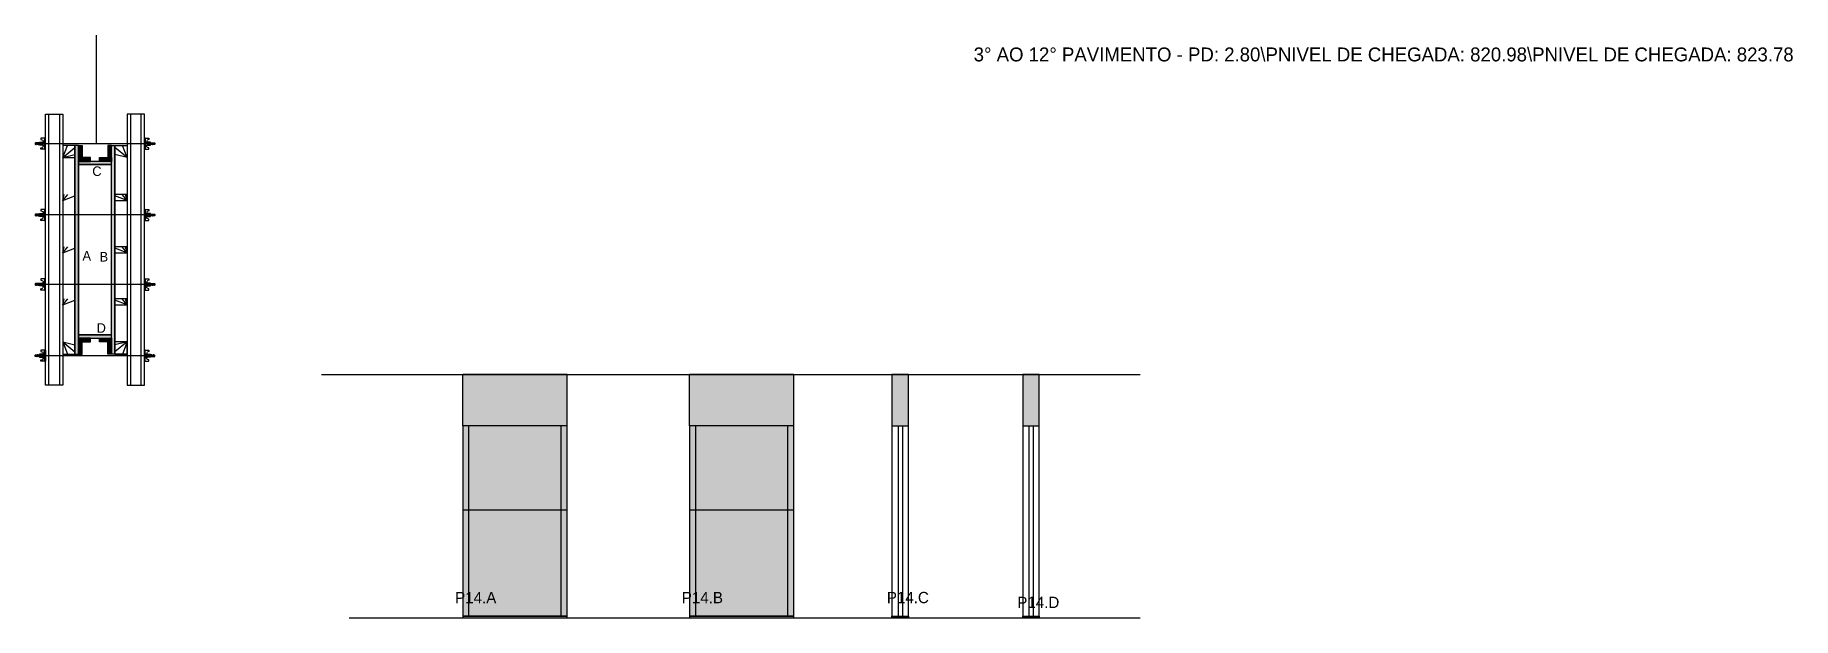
# Model space of a CAD drawing. Header units: metres. Extents: x 5859 to 7882, y 8672 to 9343.
import ezdxf

# ---------------------------------------------------------------- set-up
doc = ezdxf.new("R2010")
doc.units = ezdxf.units.M
for name, color, linetype in [('CHAPA', 7, 'Continuous'), ('COTA', 7, 'Continuous'), ('Hachura', 7, 'Continuous'), ('Madeira', 7, 'Continuous'), ('NOMENCLATURA', 7, 'Continuous'), ('Nível', 7, 'Continuous'), ('Painéis', 7, 'Continuous'), ('Perfil Metálico', 7, 'Continuous'), ('SARR_2.2x7', 7, 'Continuous'), ('SARRAFO', 7, 'Continuous'), ('Texto Seção', 7, 'Continuous'), ('TEXTO_GERAL', 7, 'Continuous')]:
    doc.layers.add(name, color=color, linetype=linetype)

msp = doc.modelspace()

# ---------------------------------------------------------------- hatches: boundary and pattern name
at = {"layer": 'COTA'}
h = msp.add_hatch(color=7, dxfattribs=at)
h.dxf.hatch_style = 1
h.paths.add_polyline_path([(6351.5, 8951.8), (6351.5, 8892.8), (6351.5, 8892.8), (6471.5, 8892.8), (6471.5, 8892.8), (6471.5, 8951.8), (6471.5, 8951.8), (6351.5, 8951.8)])
h = msp.add_hatch(color=7, dxfattribs=at)
h.dxf.hatch_style = 1
h.paths.add_polyline_path([(6612.4, 8951.8), (6612.4, 8892.8), (6612.4, 8892.8), (6732.4, 8892.8), (6732.4, 8892.8), (6732.4, 8951.8), (6732.4, 8951.8), (6612.4, 8951.8)])
h = msp.add_hatch(color=7, dxfattribs=at)
h.dxf.hatch_style = 1
h.paths.add_polyline_path([(6864.2, 8892.8), (6864.2, 8951.8), (6864.2, 8951.8), (6845.2, 8951.8), (6845.2, 8951.8), (6845.2, 8892.8), (6845.2, 8892.8), (6864.2, 8892.8)])
h = msp.add_hatch(color=7, dxfattribs=at)
h.dxf.hatch_style = 1
h.paths.add_polyline_path([(7014.6, 8892.8), (7014.6, 8951.8), (7014.6, 8951.8), (6995.6, 8951.8), (6995.6, 8951.8), (6995.6, 8892.8), (6995.6, 8892.8), (7014.6, 8892.8)])
at = {"layer": 'Hachura'}
h = msp.add_hatch(color=7, dxfattribs=at)
h.dxf.hatch_style = 1
h.paths.add_polyline_path([(5909.2, 9215.5), (5905.2, 9215.5), (5905.2, 9215.5), (5905.2, 8975.5), (5905.2, 8975.5), (5909.2, 8975.5), (5909.2, 8975.5), (5909.2, 9215.5)])
h = msp.add_hatch(color=7, dxfattribs=at)
h.dxf.hatch_style = 1
h.paths.add_polyline_path([(5909.2, 9215.5), (5905.2, 9215.5), (5905.2, 9215.5), (5905.2, 8975.5), (5905.2, 8975.5), (5909.2, 8975.5), (5909.2, 8975.5), (5909.2, 9215.5)])
h = msp.add_hatch(color=7, dxfattribs=at)
h.dxf.hatch_style = 1
h.paths.add_polyline_path([(5909.2, 9201.5), (5913.6, 9201.5), (5913.6, 9201.5), (5913.6, 9215.5), (5913.6, 9215.5), (5909.2, 9215.5), (5909.2, 9215.5), (5909.2, 9201.5)])
h = msp.add_hatch(color=7, dxfattribs=at)
h.dxf.hatch_style = 1
h.paths.add_polyline_path([(5947.2, 9201.5), (5942.8, 9201.5), (5942.8, 9201.5), (5942.8, 9215.5), (5942.8, 9215.5), (5947.2, 9215.5), (5947.2, 9215.5), (5947.2, 9201.5)])
h = msp.add_hatch(color=7, dxfattribs=at)
h.dxf.hatch_style = 1
h.paths.add_polyline_path([(5947.2, 9215.5), (5951.2, 9215.5), (5951.2, 9215.5), (5951.2, 8975.5), (5951.2, 8975.5), (5947.2, 8975.5), (5947.2, 8975.5), (5947.2, 9215.5)])
h = msp.add_hatch(color=7, dxfattribs=at)
h.dxf.hatch_style = 1
h.paths.add_polyline_path([(5947.2, 9215.5), (5951.2, 9215.5), (5951.2, 9215.5), (5951.2, 8975.5), (5951.2, 8975.5), (5947.2, 8975.5), (5947.2, 8975.5), (5947.2, 9215.5)])
h = msp.add_hatch(color=7, dxfattribs=at)
h.dxf.hatch_style = 1
h.paths.add_polyline_path([(5909.2, 9197.1), (5909.2, 9201.5), (5909.2, 9201.5), (5923.2, 9201.5), (5923.2, 9201.5), (5923.2, 9197.1), (5923.2, 9197.1), (5909.2, 9197.1)])
h = msp.add_hatch(color=7, dxfattribs=at)
h.dxf.hatch_style = 1
h.paths.add_polyline_path([(5947.2, 9193.5), (5947.2, 9197.1), (5947.2, 9197.1), (5909.2, 9197.1), (5909.2, 9197.1), (5909.2, 9193.5), (5909.2, 9193.5), (5947.2, 9193.5)])
h = msp.add_hatch(color=7, dxfattribs=at)
h.dxf.hatch_style = 1
h.paths.add_polyline_path([(5947.2, 9193.5), (5947.2, 9197.1), (5947.2, 9197.1), (5909.2, 9197.1), (5909.2, 9197.1), (5909.2, 9193.5), (5909.2, 9193.5), (5947.2, 9193.5)])
h = msp.add_hatch(color=7, dxfattribs=at)
h.dxf.hatch_style = 1
h.paths.add_polyline_path([(5947.2, 9197.1), (5947.2, 9201.5), (5947.2, 9201.5), (5933.2, 9201.5), (5933.2, 9201.5), (5933.2, 9197.1), (5933.2, 9197.1), (5947.2, 9197.1)])
h = msp.add_hatch(color=7, dxfattribs=at)
h.dxf.hatch_style = 1
h.paths.add_polyline_path([(5947.2, 8993.9), (5947.2, 8997.5), (5947.2, 8997.5), (5909.2, 8997.5), (5909.2, 8997.5), (5909.2, 8993.9), (5909.2, 8993.9), (5947.2, 8993.9)])
h = msp.add_hatch(color=7, dxfattribs=at)
h.dxf.hatch_style = 1
h.paths.add_polyline_path([(5947.2, 8993.9), (5947.2, 8997.5), (5947.2, 8997.5), (5909.2, 8997.5), (5909.2, 8997.5), (5909.2, 8993.9), (5909.2, 8993.9), (5947.2, 8993.9)])
h = msp.add_hatch(color=7, dxfattribs=at)
h.dxf.hatch_style = 1
h.paths.add_polyline_path([(5909.2, 8989.5), (5909.2, 8993.9), (5909.2, 8993.9), (5923.2, 8993.9), (5923.2, 8993.9), (5923.2, 8989.5), (5923.2, 8989.5), (5909.2, 8989.5)])
h = msp.add_hatch(color=7, dxfattribs=at)
h.dxf.hatch_style = 1
h.paths.add_polyline_path([(5909.2, 8989.5), (5913.6, 8989.5), (5913.6, 8989.5), (5913.6, 8975.5), (5913.6, 8975.5), (5909.2, 8975.5), (5909.2, 8975.5), (5909.2, 8989.5)])
h = msp.add_hatch(color=7, dxfattribs=at)
h.dxf.hatch_style = 1
h.paths.add_polyline_path([(5947.2, 8989.5), (5947.2, 8993.9), (5947.2, 8993.9), (5933.2, 8993.9), (5933.2, 8993.9), (5933.2, 8989.5), (5933.2, 8989.5), (5947.2, 8989.5)])
h = msp.add_hatch(color=7, dxfattribs=at)
h.dxf.hatch_style = 1
h.paths.add_polyline_path([(5947.2, 8989.5), (5942.8, 8989.5), (5942.8, 8989.5), (5942.8, 8975.5), (5942.8, 8975.5), (5947.2, 8975.5), (5947.2, 8975.5), (5947.2, 8989.5)])
h = msp.add_hatch(color=7, dxfattribs=at)
h.dxf.hatch_style = 1
h.paths.add_polyline_path([(6471.5, 8892.8), (6351.5, 8892.8), (6351.5, 8892.8), (6351.5, 8671.8), (6351.5, 8671.8), (6471.5, 8671.8), (6471.5, 8671.8), (6471.5, 8892.8)])
h = msp.add_hatch(color=7, dxfattribs=at)
h.dxf.hatch_style = 1
h.paths.add_polyline_path([(6732.4, 8892.8), (6612.4, 8892.8), (6612.4, 8892.8), (6612.4, 8671.8), (6612.4, 8671.8), (6732.4, 8671.8), (6732.4, 8671.8), (6732.4, 8892.8)])

# ---------------------------------------------------------------- linework, layer by layer
at = {"layer": 'CHAPA', "color": 7, "lineweight": 25}
for points in [[(5909.2, 9215.5), (5905.2, 9215.5), (5905.2, 8975.5), (5909.2, 8975.5)], [(5909.2, 9215.5), (5905.2, 9215.5), (5905.2, 8975.5), (5909.2, 8975.5)], [(5947.2, 9215.5), (5951.2, 9215.5), (5951.2, 8975.5), (5947.2, 8975.5)], [(5947.2, 9215.5), (5951.2, 9215.5), (5951.2, 8975.5), (5947.2, 8975.5)], [(5947.2, 9193.5), (5947.2, 9197.1), (5909.2, 9197.1), (5909.2, 9193.5)], [(5947.2, 9193.5), (5947.2, 9197.1), (5909.2, 9197.1), (5909.2, 9193.5)], [(5947.2, 8993.9), (5947.2, 8997.5), (5909.2, 8997.5), (5909.2, 8993.9)], [(5947.2, 8993.9), (5947.2, 8997.5), (5909.2, 8997.5), (5909.2, 8993.9)]]:
    msp.add_lwpolyline(points, close=True, dxfattribs=at)
at = {"layer": 'COTA', "color": 7, "lineweight": 25}
for p, q in [((6471.5, 8951.8), (6351.5, 8951.8)), ((6351.5, 8892.8), (6351.5, 8951.8)), ((6471.5, 8892.8), (6471.5, 8951.8)), ((6732.4, 8951.8), (6612.4, 8951.8)), ((6612.4, 8892.8), (6612.4, 8951.8)), ((6732.4, 8892.8), (6732.4, 8951.8))]:
    msp.add_line(p, q, dxfattribs=at)
for points in [[(6864.2, 8892.8), (6864.2, 8951.8), (6845.2, 8951.8), (6845.2, 8892.8)], [(7014.6, 8892.8), (7014.6, 8951.8), (6995.6, 8951.8), (6995.6, 8892.8)]]:
    msp.add_lwpolyline(points, dxfattribs=at)
at = {"layer": 'Defpoints', "color": 7, "lineweight": 25}
msp.add_line((5930.1, 9217.5), (5930.1, 9342.5), dxfattribs=at)
at = {"layer": 'Hachura', "color": 7, "lineweight": 25}
for p, q in [((5871.2, 9224), (5866, 9224)), ((5866, 9224), (5866, 9222.3)), ((5866, 9222.3), (5868.2, 9221.7)), ((5870.2, 9223.8), (5871.2, 9223.8)), ((5870.2, 9223.6), (5871.2, 9223.6)), ((5870.2, 9223.3), (5871.2, 9223.3)), ((5870.2, 9222.8), (5871.2, 9222.8)), ((5870.2, 9222), (5871.2, 9222)), ((5870.3, 9224), (5870.3, 9211.1)), ((5870.3, 9224), (5870.3, 9218.8)), ((5871.2, 9211.1), (5871.2, 9224)), ((5985.2, 9211.1), (5985.2, 9224)), ((5985.2, 9224), (5990.3, 9224)), ((5986.1, 9223.8), (5985.2, 9223.8)), ((5986.1, 9223.6), (5985.2, 9223.6)), ((5986.1, 9223.3), (5985.2, 9223.3)), ((5986.1, 9222.8), (5985.2, 9222.8)), ((5986.1, 9222), (5985.2, 9222)), ((5986.1, 9224), (5986.1, 9211.1)), ((5986.1, 9224), (5986.1, 9218.8)), ((5990.3, 9222.3), (5988.1, 9221.7)), ((5990.3, 9224), (5990.3, 9222.3)), ((5859.7, 9218.5), (5859.4, 9218.2)), ((5859.4, 9218.2), (5859.4, 9216.9)), ((5859.7, 9216.6), (5859.4, 9216.9)), ((5860, 9218.5), (5859.7, 9218.5)), ((5859.7, 9218.5), (5859.7, 9218.5)), ((5859.7, 9216.6), (5859.7, 9218.5)), ((5860.3, 9216.6), (5859.7, 9217.9)), ((5860.2, 9216.5), (5859.7, 9217.6)), ((5859.7, 9217.1), (5860, 9216.5)), ((5859.7, 9216.9), (5859.8, 9216.6)), ((5859.8, 9216.6), (5859.7, 9216.6)), ((5860, 9218.5), (5861, 9216.6)), ((5860, 9218.5), (5861, 9216.6)), ((5860.1, 9218.6), (5861.2, 9216.5)), ((5861.4, 9216.5), (5860.3, 9218.7)), ((5860.3, 9216.6), (5861, 9216.6)), ((5861.2, 9218.5), (5860.5, 9218.5)), ((5861.5, 9216.6), (5860.5, 9218.5)), ((5861.2, 9218.5), (5862.1, 9216.6)), ((5861.3, 9218.6), (5862.3, 9216.5)), ((5862.6, 9216.5), (5861.5, 9218.7)), ((5862.1, 9216.6), (5861.5, 9216.6)), ((5862.3, 9218.5), (5861.7, 9218.5)), ((5862.6, 9216.6), (5861.7, 9218.5)), ((5861.9, 9218.5), (5861.7, 9218.5)), ((5862.3, 9218.5), (5863.3, 9216.6)), ((5862.4, 9218.6), (5863.5, 9216.5)), ((5862.9, 9216.6), (5862.6, 9216.6)), ((5863.7, 9216.5), (5862.7, 9218.7)), ((5863.5, 9218.5), (5862.8, 9218.5)), ((5863.8, 9216.6), (5862.8, 9218.5)), ((5862.9, 9216.6), (5863.3, 9216.6)), ((5863.5, 9218.5), (5864.4, 9216.6)), ((5864.4, 9217.4), (5863.8, 9218.7)), ((5863.8, 9216.6), (5864.4, 9216.6)), ((5864.4, 9217.6), (5864, 9218.5)), ((5864.4, 9218.5), (5864, 9218.5)), ((5996, 9217.5), (5864.2, 9217.5)), ((5864.4, 9215.8), (5864.4, 9219.2)), ((5864.4, 9219.2), (5867.7, 9219.2)), ((5864.4, 9218.2), (5867.7, 9218.2)), ((5864.4, 9216.6), (5867.7, 9216.6)), ((5867.7, 9215.8), (5864.4, 9215.8)), ((5864.5, 9215.8), (5864.5, 9219.2)), ((5866, 9212.7), (5868.2, 9213.3)), ((5866, 9211.1), (5866, 9212.7)), ((5870.3, 9211.1), (5866, 9211.1)), ((5867.7, 9219.4), (5867.7, 9215.6)), ((5870.3, 9219.4), (5867.7, 9219.4)), ((5867.7, 9215.6), (5867.7, 9215.8)), ((5867.7, 9215.6), (5867.7, 9215.8)), ((5867.7, 9215.6), (5870.3, 9215.6)), ((5870.3, 9217.8), (5868.3, 9217.8)), ((5868.3, 9217.3), (5870.3, 9217.3)), ((5868.4, 9221.4), (5868.4, 9219.4)), ((5868.4, 9213.6), (5868.4, 9215.6)), ((5870.2, 9220.6), (5871.2, 9220.6)), ((5870.2, 9214.5), (5871.2, 9214.5)), ((5870.2, 9213.1), (5871.2, 9213.1)), ((5870.2, 9212.2), (5871.2, 9212.2)), ((5870.2, 9211.7), (5871.2, 9211.7)), ((5870.2, 9211.4), (5871.2, 9211.4)), ((5870.2, 9211.2), (5871.2, 9211.2)), ((5870.3, 9217.5), (5870.3, 9219.4)), ((5870.3, 9218.8), (5870.3, 9218.2)), ((5870.3, 9217.5), (5871.2, 9217.5)), ((5870.3, 9211.1), (5871.2, 9211.1)), ((5870.6, 9218.5), (5870.4, 9218.5)), ((5870.4, 9216.5), (5870.8, 9216.5)), ((5871, 9218.5), (5870.6, 9218.5)), ((5871.2, 9212), (5871.2, 9219.8)), ((5986.1, 9220.6), (5985.2, 9220.6)), ((5985.2, 9212), (5985.2, 9219.8)), ((5986.1, 9217.5), (5985.2, 9217.5)), ((5986.1, 9214.5), (5985.2, 9214.5)), ((5986.1, 9213.1), (5985.2, 9213.1)), ((5986.1, 9212.2), (5985.2, 9212.2)), ((5986.1, 9211.7), (5985.2, 9211.7)), ((5986.1, 9211.4), (5985.2, 9211.4)), ((5986.1, 9211.2), (5985.2, 9211.2)), ((5986.1, 9211.1), (5985.2, 9211.1)), ((5985.3, 9218.5), (5985.7, 9218.5)), ((5985.9, 9216.5), (5985.5, 9216.5)), ((5985.7, 9218.5), (5986, 9218.5)), ((5986.1, 9217.5), (5986.1, 9219.4)), ((5986.1, 9219.4), (5988.6, 9219.4)), ((5986.1, 9218.8), (5986.1, 9218.2)), ((5986.1, 9217.8), (5988.1, 9217.8)), ((5988.1, 9217.3), (5986.1, 9217.3)), ((5988.6, 9215.6), (5986.1, 9215.6)), ((5986.1, 9211.1), (5990.3, 9211.1)), ((5987.9, 9221.4), (5987.9, 9219.4)), ((5987.9, 9213.6), (5987.9, 9215.6)), ((5990.3, 9212.7), (5988.1, 9213.3)), ((5988.6, 9219.4), (5988.6, 9215.6)), ((5991.9, 9219.2), (5988.6, 9219.2)), ((5991.9, 9218.2), (5988.6, 9218.2)), ((5991.9, 9216.6), (5988.6, 9216.6)), ((5988.6, 9215.8), (5991.9, 9215.8)), ((5988.6, 9215.6), (5988.6, 9215.8)), ((5988.6, 9215.6), (5988.6, 9215.8)), ((5990.3, 9211.1), (5990.3, 9212.7)), ((5991.8, 9215.8), (5991.8, 9219.2)), ((5991.9, 9215.8), (5991.9, 9219.2)), ((5991.9, 9217.4), (5992.5, 9218.7)), ((5992.8, 9218.5), (5991.9, 9216.6)), ((5991.9, 9217.6), (5992.3, 9218.5)), ((5991.9, 9218.5), (5992.3, 9218.5)), ((5992.5, 9216.6), (5991.9, 9216.6)), ((5992.5, 9216.6), (5993.5, 9218.5)), ((5992.6, 9216.5), (5993.7, 9218.7)), ((5993.9, 9218.6), (5992.8, 9216.5)), ((5992.8, 9218.5), (5993.5, 9218.5)), ((5994, 9218.5), (5993, 9216.6)), ((5993.5, 9216.6), (5993, 9216.6)), ((5993.5, 9216.6), (5993.7, 9216.6)), ((5993.7, 9216.5), (5994.8, 9218.7)), ((5993.7, 9216.6), (5994.6, 9218.5)), ((5995.1, 9218.6), (5994, 9216.5)), ((5994, 9218.5), (5994.6, 9218.5)), ((5995.2, 9218.5), (5994.2, 9216.6)), ((5994.2, 9216.6), (5994.8, 9216.6)), ((5994.4, 9218.5), (5994.6, 9218.5)), ((5994.8, 9216.6), (5995.8, 9218.5)), ((5994.9, 9216.5), (5996, 9218.7)), ((5996.2, 9218.6), (5995.1, 9216.5)), ((5995.2, 9218.5), (5995.8, 9218.5)), ((5996.3, 9218.5), (5995.3, 9216.6)), ((5996.3, 9218.5), (5995.3, 9216.6)), ((5996, 9216.6), (5995.3, 9216.6)), ((5996, 9216.6), (5996.6, 9217.9)), ((5996.1, 9216.5), (5996.6, 9217.6)), ((5996.3, 9218.5), (5996.6, 9218.5)), ((5996.6, 9217.1), (5996.3, 9216.5)), ((5996.6, 9216.9), (5996.5, 9216.6)), ((5996.5, 9216.6), (5996.6, 9216.6)), ((5996.6, 9218.5), (5996.6, 9218.5)), ((5996.6, 9218.5), (5997, 9218.2)), ((5996.6, 9216.6), (5996.6, 9218.5)), ((5996.6, 9216.6), (5997, 9216.9)), ((5997, 9218.2), (5997, 9216.9)), ((5871.2, 9142), (5866, 9142)), ((5866, 9142), (5866, 9140.3)), ((5870.2, 9141.8), (5871.2, 9141.8)), ((5870.2, 9141.6), (5871.2, 9141.6)), ((5870.2, 9141.3), (5871.2, 9141.3)), ((5870.3, 9142), (5870.3, 9129.1)), ((5870.3, 9142), (5870.3, 9136.8)), ((5871.2, 9129.1), (5871.2, 9142)), ((5985.2, 9129.1), (5985.2, 9142)), ((5985.2, 9142), (5990.3, 9142)), ((5986.1, 9141.8), (5985.2, 9141.8)), ((5986.1, 9141.6), (5985.2, 9141.6)), ((5986.1, 9141.3), (5985.2, 9141.3)), ((5986.1, 9142), (5986.1, 9129.1)), ((5986.1, 9142), (5986.1, 9136.8)), ((5990.3, 9142), (5990.3, 9140.3)), ((5859.7, 9136.5), (5859.4, 9136.2)), ((5859.4, 9136.2), (5859.4, 9134.9)), ((5859.7, 9134.6), (5859.4, 9134.9)), ((5860, 9136.5), (5859.7, 9136.5)), ((5859.7, 9136.5), (5859.7, 9136.5)), ((5859.7, 9134.6), (5859.7, 9136.5)), ((5860.3, 9134.6), (5859.7, 9135.9)), ((5860.2, 9134.5), (5859.7, 9135.6)), ((5859.7, 9135.1), (5860, 9134.5)), ((5859.7, 9134.9), (5859.8, 9134.6)), ((5859.8, 9134.6), (5859.7, 9134.6)), ((5860, 9136.5), (5861, 9134.6)), ((5860, 9136.5), (5861, 9134.6)), ((5860.1, 9136.6), (5861.2, 9134.5)), ((5861.4, 9134.5), (5860.3, 9136.7)), ((5860.3, 9134.6), (5861, 9134.6)), ((5861.2, 9136.5), (5860.5, 9136.5)), ((5861.5, 9134.6), (5860.5, 9136.5)), ((5861.2, 9136.5), (5862.1, 9134.6)), ((5861.3, 9136.6), (5862.3, 9134.5)), ((5862.6, 9134.5), (5861.5, 9136.7)), ((5862.1, 9134.6), (5861.5, 9134.6)), ((5862.3, 9136.5), (5861.7, 9136.5)), ((5862.6, 9134.6), (5861.7, 9136.5)), ((5861.9, 9136.5), (5861.7, 9136.5)), ((5862.3, 9136.5), (5863.3, 9134.6)), ((5862.4, 9136.6), (5863.5, 9134.5)), ((5862.9, 9134.6), (5862.6, 9134.6)), ((5863.7, 9134.5), (5862.7, 9136.7)), ((5863.5, 9136.5), (5862.8, 9136.5)), ((5863.8, 9134.6), (5862.8, 9136.5)), ((5862.9, 9134.6), (5863.3, 9134.6)), ((5863.5, 9136.5), (5864.4, 9134.6)), ((5864.4, 9135.4), (5863.8, 9136.7)), ((5863.8, 9134.6), (5864.4, 9134.6)), ((5864.4, 9135.6), (5864, 9136.5)), ((5864.4, 9136.5), (5864, 9136.5)), ((5996, 9135.5), (5864.2, 9135.5)), ((5864.4, 9133.8), (5864.4, 9137.2)), ((5864.4, 9137.2), (5867.7, 9137.2)), ((5864.4, 9136.2), (5867.7, 9136.2)), ((5864.4, 9134.6), (5867.7, 9134.6)), ((5867.7, 9133.8), (5864.4, 9133.8)), ((5864.5, 9133.8), (5864.5, 9137.2)), ((5866, 9140.3), (5868.2, 9139.7)), ((5866, 9130.7), (5868.2, 9131.3)), ((5866, 9129.1), (5866, 9130.7)), ((5870.3, 9129.1), (5866, 9129.1)), ((5867.7, 9137.4), (5867.7, 9133.6)), ((5870.3, 9137.4), (5867.7, 9137.4)), ((5867.7, 9133.6), (5867.7, 9133.8)), ((5867.7, 9133.6), (5867.7, 9133.8)), ((5867.7, 9133.6), (5870.3, 9133.6)), ((5870.3, 9135.8), (5868.3, 9135.8)), ((5868.3, 9135.3), (5870.3, 9135.3)), ((5868.4, 9139.4), (5868.4, 9137.4)), ((5868.4, 9131.6), (5868.4, 9133.6)), ((5870.2, 9140.8), (5871.2, 9140.8)), ((5870.2, 9140), (5871.2, 9140)), ((5870.2, 9138.6), (5871.2, 9138.6)), ((5870.2, 9132.5), (5871.2, 9132.5)), ((5870.2, 9131.1), (5871.2, 9131.1)), ((5870.2, 9130.2), (5871.2, 9130.2)), ((5870.2, 9129.7), (5871.2, 9129.7)), ((5870.2, 9129.4), (5871.2, 9129.4)), ((5870.2, 9129.2), (5871.2, 9129.2)), ((5870.3, 9135.5), (5870.3, 9137.4)), ((5870.3, 9136.8), (5870.3, 9136.2)), ((5870.3, 9135.5), (5871.2, 9135.5)), ((5870.3, 9129.1), (5871.2, 9129.1)), ((5870.6, 9136.5), (5870.4, 9136.5)), ((5870.4, 9134.5), (5870.8, 9134.5)), ((5871, 9136.5), (5870.6, 9136.5)), ((5871.2, 9130), (5871.2, 9137.8)), ((5986.1, 9140.8), (5985.2, 9140.8)), ((5986.1, 9140), (5985.2, 9140)), ((5986.1, 9138.6), (5985.2, 9138.6)), ((5985.2, 9130), (5985.2, 9137.8)), ((5986.1, 9135.5), (5985.2, 9135.5)), ((5986.1, 9132.5), (5985.2, 9132.5)), ((5986.1, 9131.1), (5985.2, 9131.1)), ((5986.1, 9130.2), (5985.2, 9130.2)), ((5986.1, 9129.7), (5985.2, 9129.7)), ((5986.1, 9129.4), (5985.2, 9129.4)), ((5986.1, 9129.2), (5985.2, 9129.2)), ((5986.1, 9129.1), (5985.2, 9129.1)), ((5985.3, 9136.5), (5985.7, 9136.5)), ((5985.9, 9134.5), (5985.5, 9134.5)), ((5985.7, 9136.5), (5986, 9136.5)), ((5986.1, 9135.5), (5986.1, 9137.4)), ((5986.1, 9137.4), (5988.6, 9137.4)), ((5986.1, 9136.8), (5986.1, 9136.2)), ((5986.1, 9135.8), (5988.1, 9135.8)), ((5988.1, 9135.3), (5986.1, 9135.3)), ((5988.6, 9133.6), (5986.1, 9133.6)), ((5986.1, 9129.1), (5990.3, 9129.1)), ((5987.9, 9139.4), (5987.9, 9137.4)), ((5987.9, 9131.6), (5987.9, 9133.6)), ((5990.3, 9140.3), (5988.1, 9139.7)), ((5990.3, 9130.7), (5988.1, 9131.3)), ((5988.6, 9137.4), (5988.6, 9133.6)), ((5991.9, 9137.2), (5988.6, 9137.2)), ((5991.9, 9136.2), (5988.6, 9136.2)), ((5991.9, 9134.6), (5988.6, 9134.6)), ((5988.6, 9133.8), (5991.9, 9133.8)), ((5988.6, 9133.6), (5988.6, 9133.8)), ((5988.6, 9133.6), (5988.6, 9133.8)), ((5990.3, 9129.1), (5990.3, 9130.7)), ((5991.8, 9133.8), (5991.8, 9137.2)), ((5991.9, 9133.8), (5991.9, 9137.2)), ((5991.9, 9135.4), (5992.5, 9136.7)), ((5992.8, 9136.5), (5991.9, 9134.6)), ((5991.9, 9135.6), (5992.3, 9136.5)), ((5991.9, 9136.5), (5992.3, 9136.5)), ((5992.5, 9134.6), (5991.9, 9134.6)), ((5992.5, 9134.6), (5993.5, 9136.5)), ((5992.6, 9134.5), (5993.7, 9136.7)), ((5993.9, 9136.6), (5992.8, 9134.5)), ((5992.8, 9136.5), (5993.5, 9136.5)), ((5994, 9136.5), (5993, 9134.6)), ((5993.5, 9134.6), (5993, 9134.6)), ((5993.5, 9134.6), (5993.7, 9134.6)), ((5993.7, 9134.5), (5994.8, 9136.7)), ((5993.7, 9134.6), (5994.6, 9136.5)), ((5995.1, 9136.6), (5994, 9134.5)), ((5994, 9136.5), (5994.6, 9136.5)), ((5995.2, 9136.5), (5994.2, 9134.6)), ((5994.2, 9134.6), (5994.8, 9134.6)), ((5994.4, 9136.5), (5994.6, 9136.5)), ((5994.8, 9134.6), (5995.8, 9136.5)), ((5994.9, 9134.5), (5996, 9136.7)), ((5996.2, 9136.6), (5995.1, 9134.5)), ((5995.2, 9136.5), (5995.8, 9136.5)), ((5996.3, 9136.5), (5995.3, 9134.6)), ((5996.3, 9136.5), (5995.3, 9134.6)), ((5996, 9134.6), (5995.3, 9134.6)), ((5996, 9134.6), (5996.6, 9135.9)), ((5996.1, 9134.5), (5996.6, 9135.6)), ((5996.3, 9136.5), (5996.6, 9136.5)), ((5996.6, 9135.1), (5996.3, 9134.5)), ((5996.6, 9134.9), (5996.5, 9134.6)), ((5996.5, 9134.6), (5996.6, 9134.6)), ((5996.6, 9136.5), (5996.6, 9136.5)), ((5996.6, 9136.5), (5997, 9136.2)), ((5996.6, 9134.6), (5996.6, 9136.5)), ((5996.6, 9134.6), (5997, 9134.9)), ((5997, 9136.2), (5997, 9134.9)), ((5871.2, 9062), (5866, 9062)), ((5866, 9062), (5866, 9060.3)), ((5866, 9060.3), (5868.2, 9059.7)), ((5870.2, 9061.8), (5871.2, 9061.8)), ((5870.2, 9061.6), (5871.2, 9061.6)), ((5870.2, 9061.3), (5871.2, 9061.3)), ((5870.2, 9060.8), (5871.2, 9060.8)), ((5870.3, 9062), (5870.3, 9049.1)), ((5870.3, 9062), (5870.3, 9056.8)), ((5871.2, 9049.1), (5871.2, 9062)), ((5985.2, 9049.1), (5985.2, 9062)), ((5985.2, 9062), (5990.3, 9062)), ((5986.1, 9061.8), (5985.2, 9061.8)), ((5986.1, 9061.6), (5985.2, 9061.6)), ((5986.1, 9061.3), (5985.2, 9061.3)), ((5986.1, 9060.8), (5985.2, 9060.8)), ((5986.1, 9062), (5986.1, 9049.1)), ((5986.1, 9062), (5986.1, 9056.8)), ((5990.3, 9060.3), (5988.1, 9059.7)), ((5990.3, 9062), (5990.3, 9060.3)), ((5859.7, 9056.5), (5859.4, 9056.2)), ((5859.4, 9056.2), (5859.4, 9054.9)), ((5859.7, 9054.6), (5859.4, 9054.9)), ((5860, 9056.5), (5859.7, 9056.5)), ((5859.7, 9056.5), (5859.7, 9056.5)), ((5859.7, 9054.6), (5859.7, 9056.5)), ((5860.3, 9054.6), (5859.7, 9055.9)), ((5860.2, 9054.5), (5859.7, 9055.6)), ((5859.7, 9055.1), (5860, 9054.5)), ((5859.7, 9054.9), (5859.8, 9054.6)), ((5859.8, 9054.6), (5859.7, 9054.6)), ((5860, 9056.5), (5861, 9054.6)), ((5860, 9056.5), (5861, 9054.6)), ((5860.1, 9056.6), (5861.2, 9054.5)), ((5861.4, 9054.5), (5860.3, 9056.7)), ((5860.3, 9054.6), (5861, 9054.6)), ((5861.2, 9056.5), (5860.5, 9056.5)), ((5861.5, 9054.6), (5860.5, 9056.5)), ((5861.2, 9056.5), (5862.1, 9054.6)), ((5861.3, 9056.6), (5862.3, 9054.5)), ((5862.6, 9054.5), (5861.5, 9056.7)), ((5862.1, 9054.6), (5861.5, 9054.6)), ((5862.3, 9056.5), (5861.7, 9056.5)), ((5862.6, 9054.6), (5861.7, 9056.5)), ((5861.9, 9056.5), (5861.7, 9056.5)), ((5862.3, 9056.5), (5863.3, 9054.6)), ((5862.4, 9056.6), (5863.5, 9054.5)), ((5862.9, 9054.6), (5862.6, 9054.6)), ((5863.7, 9054.5), (5862.7, 9056.7)), ((5863.5, 9056.5), (5862.8, 9056.5)), ((5863.8, 9054.6), (5862.8, 9056.5)), ((5862.9, 9054.6), (5863.3, 9054.6)), ((5863.5, 9056.5), (5864.4, 9054.6)), ((5864.4, 9055.4), (5863.8, 9056.7)), ((5863.8, 9054.6), (5864.4, 9054.6)), ((5864.4, 9055.6), (5864, 9056.5)), ((5864.4, 9056.5), (5864, 9056.5)), ((5996, 9055.5), (5864.2, 9055.5)), ((5864.4, 9053.8), (5864.4, 9057.2)), ((5864.4, 9057.2), (5867.7, 9057.2)), ((5864.4, 9056.2), (5867.7, 9056.2)), ((5864.4, 9054.6), (5867.7, 9054.6)), ((5867.7, 9053.8), (5864.4, 9053.8)), ((5864.5, 9053.8), (5864.5, 9057.2)), ((5866, 9050.7), (5868.2, 9051.3)), ((5866, 9049.1), (5866, 9050.7)), ((5870.3, 9049.1), (5866, 9049.1)), ((5867.7, 9057.4), (5867.7, 9053.6)), ((5870.3, 9057.4), (5867.7, 9057.4)), ((5867.7, 9053.6), (5867.7, 9053.8)), ((5867.7, 9053.6), (5867.7, 9053.8)), ((5867.7, 9053.6), (5870.3, 9053.6)), ((5870.3, 9055.8), (5868.3, 9055.8)), ((5868.3, 9055.3), (5870.3, 9055.3)), ((5868.4, 9059.4), (5868.4, 9057.4)), ((5868.4, 9051.6), (5868.4, 9053.6)), ((5870.2, 9060), (5871.2, 9060)), ((5870.2, 9058.6), (5871.2, 9058.6)), ((5870.2, 9052.5), (5871.2, 9052.5)), ((5870.2, 9051.1), (5871.2, 9051.1)), ((5870.2, 9050.2), (5871.2, 9050.2)), ((5870.2, 9049.7), (5871.2, 9049.7)), ((5870.2, 9049.4), (5871.2, 9049.4)), ((5870.2, 9049.2), (5871.2, 9049.2)), ((5870.3, 9055.5), (5870.3, 9057.4)), ((5870.3, 9056.8), (5870.3, 9056.2)), ((5870.3, 9055.5), (5871.2, 9055.5)), ((5870.3, 9049.1), (5871.2, 9049.1)), ((5870.6, 9056.5), (5870.4, 9056.5)), ((5870.4, 9054.5), (5870.8, 9054.5)), ((5871, 9056.5), (5870.6, 9056.5)), ((5871.2, 9050), (5871.2, 9057.8)), ((5986.1, 9060), (5985.2, 9060)), ((5986.1, 9058.6), (5985.2, 9058.6)), ((5985.2, 9050), (5985.2, 9057.8)), ((5986.1, 9055.5), (5985.2, 9055.5)), ((5986.1, 9052.5), (5985.2, 9052.5)), ((5986.1, 9051.1), (5985.2, 9051.1)), ((5986.1, 9050.2), (5985.2, 9050.2)), ((5986.1, 9049.7), (5985.2, 9049.7)), ((5986.1, 9049.4), (5985.2, 9049.4)), ((5986.1, 9049.2), (5985.2, 9049.2)), ((5986.1, 9049.1), (5985.2, 9049.1)), ((5985.3, 9056.5), (5985.7, 9056.5)), ((5985.9, 9054.5), (5985.5, 9054.5)), ((5985.7, 9056.5), (5986, 9056.5)), ((5986.1, 9055.5), (5986.1, 9057.4)), ((5986.1, 9057.4), (5988.6, 9057.4)), ((5986.1, 9056.8), (5986.1, 9056.2)), ((5986.1, 9055.8), (5988.1, 9055.8)), ((5988.1, 9055.3), (5986.1, 9055.3)), ((5988.6, 9053.6), (5986.1, 9053.6)), ((5986.1, 9049.1), (5990.3, 9049.1)), ((5987.9, 9059.4), (5987.9, 9057.4)), ((5987.9, 9051.6), (5987.9, 9053.6)), ((5990.3, 9050.7), (5988.1, 9051.3)), ((5988.6, 9057.4), (5988.6, 9053.6)), ((5991.9, 9057.2), (5988.6, 9057.2)), ((5991.9, 9056.2), (5988.6, 9056.2)), ((5991.9, 9054.6), (5988.6, 9054.6)), ((5988.6, 9053.8), (5991.9, 9053.8)), ((5988.6, 9053.6), (5988.6, 9053.8)), ((5988.6, 9053.6), (5988.6, 9053.8)), ((5990.3, 9049.1), (5990.3, 9050.7)), ((5991.8, 9053.8), (5991.8, 9057.2)), ((5991.9, 9053.8), (5991.9, 9057.2)), ((5991.9, 9055.4), (5992.5, 9056.7)), ((5992.8, 9056.5), (5991.9, 9054.6)), ((5991.9, 9055.6), (5992.3, 9056.5)), ((5991.9, 9056.5), (5992.3, 9056.5)), ((5992.5, 9054.6), (5991.9, 9054.6)), ((5992.5, 9054.6), (5993.5, 9056.5)), ((5992.6, 9054.5), (5993.7, 9056.7)), ((5993.9, 9056.6), (5992.8, 9054.5)), ((5992.8, 9056.5), (5993.5, 9056.5)), ((5994, 9056.5), (5993, 9054.6)), ((5993.5, 9054.6), (5993, 9054.6)), ((5993.5, 9054.6), (5993.7, 9054.6)), ((5993.7, 9054.5), (5994.8, 9056.7)), ((5993.7, 9054.6), (5994.6, 9056.5)), ((5995.1, 9056.6), (5994, 9054.5)), ((5994, 9056.5), (5994.6, 9056.5)), ((5995.2, 9056.5), (5994.2, 9054.6)), ((5994.2, 9054.6), (5994.8, 9054.6)), ((5994.4, 9056.5), (5994.6, 9056.5)), ((5994.8, 9054.6), (5995.8, 9056.5)), ((5994.9, 9054.5), (5996, 9056.7)), ((5996.2, 9056.6), (5995.1, 9054.5)), ((5995.2, 9056.5), (5995.8, 9056.5)), ((5996.3, 9056.5), (5995.3, 9054.6)), ((5996.3, 9056.5), (5995.3, 9054.6)), ((5996, 9054.6), (5995.3, 9054.6)), ((5996, 9054.6), (5996.6, 9055.9)), ((5996.1, 9054.5), (5996.6, 9055.6)), ((5996.3, 9056.5), (5996.6, 9056.5)), ((5996.6, 9055.1), (5996.3, 9054.5)), ((5996.6, 9054.9), (5996.5, 9054.6)), ((5996.5, 9054.6), (5996.6, 9054.6)), ((5996.6, 9056.5), (5996.6, 9056.5)), ((5996.6, 9056.5), (5997, 9056.2)), ((5996.6, 9054.6), (5996.6, 9056.5)), ((5996.6, 9054.6), (5997, 9054.9)), ((5997, 9056.2), (5997, 9054.9)), ((5870.3, 8980), (5866, 8980)), ((5866, 8980), (5866, 8978.3)), ((5870.2, 8979.8), (5871.2, 8979.8)), ((5870.2, 8979.6), (5871.2, 8979.6)), ((5870.2, 8979.3), (5871.2, 8979.3)), ((5870.3, 8967.1), (5870.3, 8980)), ((5870.3, 8980), (5871.2, 8980)), ((5871.2, 8980), (5871.2, 8967.1)), ((5985.2, 8980), (5985.2, 8967.1)), ((5986.1, 8980), (5985.2, 8980)), ((5986.1, 8979.8), (5985.2, 8979.8)), ((5986.1, 8979.6), (5985.2, 8979.6)), ((5986.1, 8979.3), (5985.2, 8979.3)), ((5986.1, 8967.1), (5986.1, 8980)), ((5986.1, 8980), (5990.3, 8980)), ((5990.3, 8980), (5990.3, 8978.3)), ((5859.7, 8974.4), (5859.4, 8974.1)), ((5859.4, 8972.8), (5859.4, 8974.1)), ((5859.7, 8972.5), (5859.4, 8972.8)), ((5859.7, 8973.9), (5860, 8974.6)), ((5860.2, 8974.5), (5859.7, 8973.4)), ((5859.7, 8974.2), (5859.8, 8974.4)), ((5859.8, 8974.4), (5859.7, 8974.4)), ((5860.3, 8974.4), (5859.7, 8973.1)), ((5859.7, 8974.4), (5859.7, 8972.5)), ((5860, 8972.5), (5859.7, 8972.5)), ((5859.7, 8972.5), (5859.7, 8972.5)), ((5860, 8972.5), (5861, 8974.4)), ((5860, 8972.5), (5861, 8974.4)), ((5860.1, 8972.4), (5861.2, 8974.6)), ((5861.4, 8974.5), (5860.3, 8972.4)), ((5860.3, 8974.4), (5861, 8974.4)), ((5861.5, 8974.4), (5860.5, 8972.5)), ((5861.2, 8972.5), (5860.5, 8972.5)), ((5861.2, 8972.5), (5862.1, 8974.4)), ((5861.3, 8972.4), (5862.3, 8974.6)), ((5862.6, 8974.5), (5861.5, 8972.4)), ((5862.1, 8974.4), (5861.5, 8974.4)), ((5862.6, 8974.4), (5861.7, 8972.5)), ((5862.3, 8972.5), (5861.7, 8972.5)), ((5861.9, 8972.5), (5861.7, 8972.5)), ((5862.3, 8972.5), (5863.3, 8974.4)), ((5862.4, 8972.4), (5863.5, 8974.6)), ((5862.9, 8974.4), (5862.6, 8974.4)), ((5863.7, 8974.5), (5862.7, 8972.4)), ((5863.8, 8974.4), (5862.8, 8972.5)), ((5863.5, 8972.5), (5862.8, 8972.5)), ((5862.9, 8974.4), (5863.3, 8974.4)), ((5863.5, 8972.5), (5864.4, 8974.4)), ((5863.8, 8974.4), (5864.4, 8974.4)), ((5864.4, 8973.6), (5863.8, 8972.4)), ((5864.4, 8973.4), (5864, 8972.5)), ((5864.4, 8972.5), (5864, 8972.5)), ((5996, 8973.5), (5864.2, 8973.5)), ((5864.4, 8975.2), (5864.4, 8971.8)), ((5867.7, 8975.2), (5864.4, 8975.2)), ((5864.4, 8974.4), (5867.7, 8974.4)), ((5864.4, 8972.9), (5867.7, 8972.9)), ((5864.4, 8971.8), (5867.7, 8971.8)), ((5864.5, 8975.2), (5864.5, 8971.8)), ((5866, 8978.3), (5868.2, 8977.7)), ((5866, 8968.7), (5868.2, 8969.3)), ((5866, 8967.1), (5866, 8968.7)), ((5871.2, 8967.1), (5866, 8967.1)), ((5867.7, 8971.6), (5867.7, 8975.4)), ((5867.7, 8975.4), (5870.3, 8975.4)), ((5867.7, 8975.4), (5867.7, 8975.2)), ((5867.7, 8975.4), (5867.7, 8975.2)), ((5870.3, 8971.6), (5867.7, 8971.6)), ((5868.3, 8973.7), (5870.3, 8973.7)), ((5870.3, 8973.2), (5868.3, 8973.2)), ((5868.4, 8977.4), (5868.4, 8975.4)), ((5868.4, 8969.6), (5868.4, 8971.6)), ((5870.2, 8978.8), (5871.2, 8978.8)), ((5870.2, 8978), (5871.2, 8978)), ((5870.2, 8976.5), (5871.2, 8976.5)), ((5870.2, 8970.5), (5871.2, 8970.5)), ((5870.2, 8969.1), (5871.2, 8969.1)), ((5870.2, 8968.2), (5871.2, 8968.2)), ((5870.2, 8967.7), (5871.2, 8967.7)), ((5870.2, 8967.4), (5871.2, 8967.4)), ((5870.2, 8967.2), (5871.2, 8967.2)), ((5870.3, 8973.5), (5870.3, 8971.6)), ((5870.3, 8973.5), (5871.2, 8973.5)), ((5870.3, 8972.2), (5870.3, 8972.9)), ((5870.3, 8967.1), (5870.3, 8972.2)), ((5870.4, 8974.5), (5870.8, 8974.5)), ((5870.6, 8972.6), (5870.4, 8972.6)), ((5871, 8972.6), (5870.6, 8972.6)), ((5871.2, 8979), (5871.2, 8971.2)), ((5985.2, 8979), (5985.2, 8971.2)), ((5986.1, 8978.8), (5985.2, 8978.8)), ((5986.1, 8978), (5985.2, 8978)), ((5986.1, 8976.5), (5985.2, 8976.5)), ((5986.1, 8973.5), (5985.2, 8973.5)), ((5986.1, 8970.5), (5985.2, 8970.5)), ((5986.1, 8969.1), (5985.2, 8969.1)), ((5986.1, 8968.2), (5985.2, 8968.2)), ((5986.1, 8967.7), (5985.2, 8967.7)), ((5986.1, 8967.4), (5985.2, 8967.4)), ((5986.1, 8967.2), (5985.2, 8967.2)), ((5985.2, 8967.1), (5990.3, 8967.1)), ((5985.3, 8972.6), (5985.7, 8972.6)), ((5985.9, 8974.5), (5985.5, 8974.5)), ((5985.7, 8972.6), (5986, 8972.6)), ((5988.6, 8975.4), (5986.1, 8975.4)), ((5988.1, 8973.7), (5986.1, 8973.7)), ((5986.1, 8973.5), (5986.1, 8971.6)), ((5986.1, 8973.2), (5988.1, 8973.2)), ((5986.1, 8972.2), (5986.1, 8972.9)), ((5986.1, 8967.1), (5986.1, 8972.2)), ((5986.1, 8971.6), (5988.6, 8971.6)), ((5987.9, 8977.4), (5987.9, 8975.4)), ((5987.9, 8969.6), (5987.9, 8971.6)), ((5990.3, 8978.3), (5988.1, 8977.7)), ((5990.3, 8968.7), (5988.1, 8969.3)), ((5988.6, 8971.6), (5988.6, 8975.4)), ((5988.6, 8975.4), (5988.6, 8975.2)), ((5988.6, 8975.4), (5988.6, 8975.2)), ((5988.6, 8975.2), (5991.9, 8975.2)), ((5991.9, 8974.4), (5988.6, 8974.4)), ((5991.9, 8972.9), (5988.6, 8972.9)), ((5991.9, 8971.8), (5988.6, 8971.8)), ((5990.3, 8967.1), (5990.3, 8968.7)), ((5991.8, 8975.2), (5991.8, 8971.8)), ((5991.9, 8975.2), (5991.9, 8971.8)), ((5992.5, 8974.4), (5991.9, 8974.4)), ((5992.8, 8972.5), (5991.9, 8974.4)), ((5991.9, 8973.6), (5992.5, 8972.4)), ((5991.9, 8973.4), (5992.3, 8972.5)), ((5991.9, 8972.5), (5992.3, 8972.5)), ((5992.5, 8974.4), (5993.5, 8972.5)), ((5992.6, 8974.5), (5993.7, 8972.4)), ((5993.9, 8972.4), (5992.8, 8974.6)), ((5992.8, 8972.5), (5993.5, 8972.5)), ((5993.5, 8974.4), (5993, 8974.4)), ((5994, 8972.5), (5993, 8974.4)), ((5993.5, 8974.4), (5993.7, 8974.4)), ((5993.7, 8974.5), (5994.8, 8972.4)), ((5993.7, 8974.4), (5994.6, 8972.5)), ((5995.1, 8972.4), (5994, 8974.6)), ((5994, 8972.5), (5994.6, 8972.5)), ((5994.2, 8974.4), (5994.8, 8974.4)), ((5995.2, 8972.5), (5994.2, 8974.4)), ((5994.4, 8972.5), (5994.6, 8972.5)), ((5994.8, 8974.4), (5995.8, 8972.5)), ((5994.9, 8974.5), (5996, 8972.4)), ((5996.2, 8972.4), (5995.1, 8974.6)), ((5995.2, 8972.5), (5995.8, 8972.5)), ((5996.3, 8972.5), (5995.3, 8974.4)), ((5996, 8974.4), (5995.3, 8974.4)), ((5996.3, 8972.5), (5995.3, 8974.4)), ((5996, 8974.4), (5996.6, 8973.1)), ((5996.1, 8974.5), (5996.6, 8973.4)), ((5996.6, 8973.9), (5996.3, 8974.6)), ((5996.3, 8972.5), (5996.6, 8972.5)), ((5996.6, 8974.2), (5996.5, 8974.4)), ((5996.5, 8974.4), (5996.6, 8974.4)), ((5996.6, 8974.4), (5997, 8974.1)), ((5996.6, 8974.4), (5996.6, 8972.5)), ((5996.6, 8972.5), (5997, 8972.8)), ((5996.6, 8972.5), (5996.6, 8972.5)), ((5997, 8972.8), (5997, 8974.1))]:
    msp.add_line(p, q, dxfattribs=at)
at = {"layer": 'Madeira', "color": 7, "lineweight": 25}
for p, q in [((5891.2, 9201.5), (5896.6, 9215.5)), ((5891.2, 9201.5), (5905.1, 9213)), ((5891.2, 9201.5), (5905.2, 9205)), ((5965.2, 9201.5), (5951.2, 9213)), ((5965.2, 9201.5), (5951.2, 9205)), ((5965.2, 9201.5), (5959.7, 9215.5)), ((5891.1, 9152), (5896.9, 9159)), ((5891.1, 9152), (5892.9, 9159)), ((5891.1, 9152), (5905.1, 9157.4)), ((5965.2, 9152), (5951.2, 9157.4)), ((5965.2, 9152), (5959.4, 9159)), ((5965.2, 9152), (5963.4, 9159)), ((5891.1, 9092), (5896.9, 9099)), ((5891.1, 9092), (5892.9, 9099)), ((5891.1, 9092), (5905.1, 9097.4)), ((5965.2, 9092), (5951.2, 9097.4)), ((5965.2, 9092), (5959.4, 9099)), ((5965.2, 9092), (5963.4, 9099)), ((5891.1, 9032), (5896.9, 9039)), ((5891.1, 9032), (5892.9, 9039)), ((5891.1, 9032), (5905.1, 9037.4)), ((5965.2, 9032), (5951.2, 9037.4)), ((5965.2, 9032), (5959.4, 9039)), ((5965.2, 9032), (5963.4, 9039)), ((5891.1, 8989.5), (5905.2, 8978)), ((5891.1, 8989.5), (5905.1, 8986)), ((5891.1, 8989.5), (5896.6, 8975.5)), ((5965.2, 8989.5), (5951.2, 8978)), ((5965.2, 8989.5), (5951.2, 8986)), ((5965.2, 8989.5), (5959.7, 8975.5))]:
    msp.add_line(p, q, dxfattribs=at)
for points in [[(5891.2, 9201.5), (5905.2, 9201.5), (5905.1, 9215.5), (5891.1, 9215.5)], [(5891.1, 8975.5), (5905.1, 8975.5), (5905.1, 9215.5), (5891.1, 9215.5)], [(5965.2, 8975.5), (5951.2, 8975.5), (5951.2, 9215.5), (5965.2, 9215.5)], [(5965.2, 9152), (5965.2, 9159), (5951.2, 9159), (5951.2, 9152)], [(5965.2, 9092), (5965.2, 9099), (5951.2, 9099), (5951.2, 9092)], [(5965.2, 9032), (5965.2, 9039), (5951.2, 9039), (5951.2, 9032)], [(5965.2, 8989.5), (5951.2, 8989.5), (5951.2, 8975.5), (5965.2, 8975.5)]]:
    msp.add_lwpolyline(points, close=True, dxfattribs=at)
at = {"layer": 'Nível', "color": 7, "lineweight": 25}
for p, q in [((6188.7, 8951.8), (7130.7, 8951.8)), ((6220.5, 8671.8), (7130.7, 8671.8))]:
    msp.add_line(p, q, dxfattribs=at)
at = {"layer": 'Painéis', "color": 7, "lineweight": 25}
for p, q in [((6351.5, 8892.8), (6351.5, 8671.8)), ((6471.5, 8892.8), (6351.5, 8892.8)), ((6471.5, 8671.8), (6471.5, 8892.8)), ((6612.4, 8892.8), (6612.4, 8671.8)), ((6732.4, 8892.8), (6612.4, 8892.8)), ((6732.4, 8671.8), (6732.4, 8892.8)), ((6845.2, 8892.8), (6845.2, 8673.8)), ((6845.2, 8892.8), (6864.2, 8892.8)), ((6864.2, 8673.8), (6864.2, 8892.8)), ((6995.6, 8892.8), (6995.6, 8673.8)), ((6995.6, 8892.8), (7014.6, 8892.8)), ((7014.6, 8673.8), (7014.6, 8892.8)), ((6471.5, 8795.8), (6351.5, 8795.8)), ((6732.4, 8795.8), (6612.4, 8795.8)), ((6351.5, 8673.8), (6471.5, 8673.8)), ((6612.4, 8673.8), (6732.4, 8673.8)), ((6845.2, 8673.8), (6864.2, 8673.8)), ((6995.6, 8673.8), (7014.6, 8673.8))]:
    msp.add_line(p, q, dxfattribs=at)
for points in [[(5909.2, 8997.5), (5947.2, 8997.5), (5947.2, 9193.5), (5909.2, 9193.5)], [(6471.5, 8673.8), (6351.5, 8673.8), (6351.5, 8671.8), (6471.5, 8671.8)], [(6732.4, 8673.8), (6612.4, 8673.8), (6612.4, 8671.8), (6732.4, 8671.8)], [(6845.2, 8673.8), (6864.2, 8673.8), (6864.2, 8671.8), (6845.2, 8671.8)], [(6995.6, 8673.8), (7014.6, 8673.8), (7014.6, 8671.8), (6995.6, 8671.8)]]:
    msp.add_lwpolyline(points, close=True, dxfattribs=at)
at = {"layer": 'Perfil Metálico', "color": 7, "lineweight": 25}
for points in [[(5871.2, 9251.5), (5891.2, 9251.5), (5891.2, 8939.5), (5871.2, 8939.5)], [(5887.2, 8939.5), (5875.2, 8939.5), (5875.2, 9251.5), (5887.2, 9251.5)], [(5985.2, 9251.5), (5965.2, 9251.5), (5965.2, 8939.5), (5985.2, 8939.5)], [(5969.2, 8939.5), (5981.2, 8939.5), (5981.2, 9251.5), (5969.2, 9251.5)]]:
    msp.add_lwpolyline(points, close=True, dxfattribs=at)
at = {"layer": 'SARR_2.2x7', "color": 7, "lineweight": 25}
for p, q in [((6358.5, 8795.8), (6358.5, 8892.8)), ((6464.5, 8795.8), (6464.5, 8892.8)), ((6619.4, 8795.8), (6619.4, 8892.8)), ((6725.4, 8795.8), (6725.4, 8892.8)), ((6852.2, 8892.8), (6852.2, 8673.8)), ((6857.2, 8892.8), (6857.2, 8673.8)), ((7002.6, 8892.8), (7002.6, 8673.8)), ((7007.6, 8892.8), (7007.6, 8673.8)), ((6358.5, 8673.8), (6358.5, 8795.8)), ((6464.5, 8673.8), (6464.5, 8795.8)), ((6619.4, 8673.8), (6619.4, 8795.8)), ((6725.4, 8673.8), (6725.4, 8795.8)), ((6358.5, 8673.8), (6358.5, 8673.8)), ((6464.5, 8673.8), (6464.5, 8673.8)), ((6619.4, 8673.8), (6619.4, 8673.8)), ((6725.4, 8673.8), (6725.4, 8673.8))]:
    msp.add_line(p, q, dxfattribs=at)
at = {"layer": 'SARRAFO', "color": 7, "lineweight": 25}
for points in [[(5913.6, 9215.5), (5913.6, 9201.5), (5909.2, 9201.5), (5909.2, 9215.5)], [(5942.8, 9215.5), (5942.8, 9201.5), (5947.2, 9201.5), (5947.2, 9215.5)], [(5923.2, 9201.5), (5909.2, 9201.5), (5909.2, 9197.1), (5923.2, 9197.1)], [(5933.2, 9201.5), (5947.2, 9201.5), (5947.2, 9197.1), (5933.2, 9197.1)], [(5923.2, 8993.9), (5909.2, 8993.9), (5909.2, 8989.5), (5923.2, 8989.5)], [(5913.6, 8975.5), (5913.6, 8989.5), (5909.2, 8989.5), (5909.2, 8975.5)], [(5933.2, 8993.9), (5947.2, 8993.9), (5947.2, 8989.5), (5933.2, 8989.5)], [(5942.8, 8975.5), (5942.8, 8989.5), (5947.2, 8989.5), (5947.2, 8975.5)]]:
    msp.add_lwpolyline(points, close=True, dxfattribs=at)

# ---------------------------------------------------------------- texts
at = {"layer": 'NOMENCLATURA', "color": 7, "lineweight": 25}
msp.add_text('3° AO 12° PAVIMENTO - PD: 2.80\\PNIVEL DE CHEGADA: 820.98\\PNIVEL DE CHEGADA: 823.78', height=16, dxfattribs=at).set_placement((6939.2, 9312.3))
at = {"layer": 'Texto Seção', "color": 7, "lineweight": 25}
for s, p in [('P14.A', (6342.6, 8688.6)), ('P14.B', (6603.4, 8688.6)), ('P14.C', (6839.3, 8688.7)), ('P14.D', (6989.4, 8683.1))]:
    msp.add_text(s, height=13, dxfattribs=at).set_placement(p)
at = {"layer": 'TEXTO_GERAL', "color": 7, "lineweight": 25}
for s, p in [('C', (5925.1, 9180.4)), ('A', (5913.8, 9083.1)), ('B', (5933.5, 9081.9)), ('D', (5930.1, 8999.9))]:
    msp.add_text(s, height=11, dxfattribs=at).set_placement(p)

doc.saveas('drawing.dxf')
